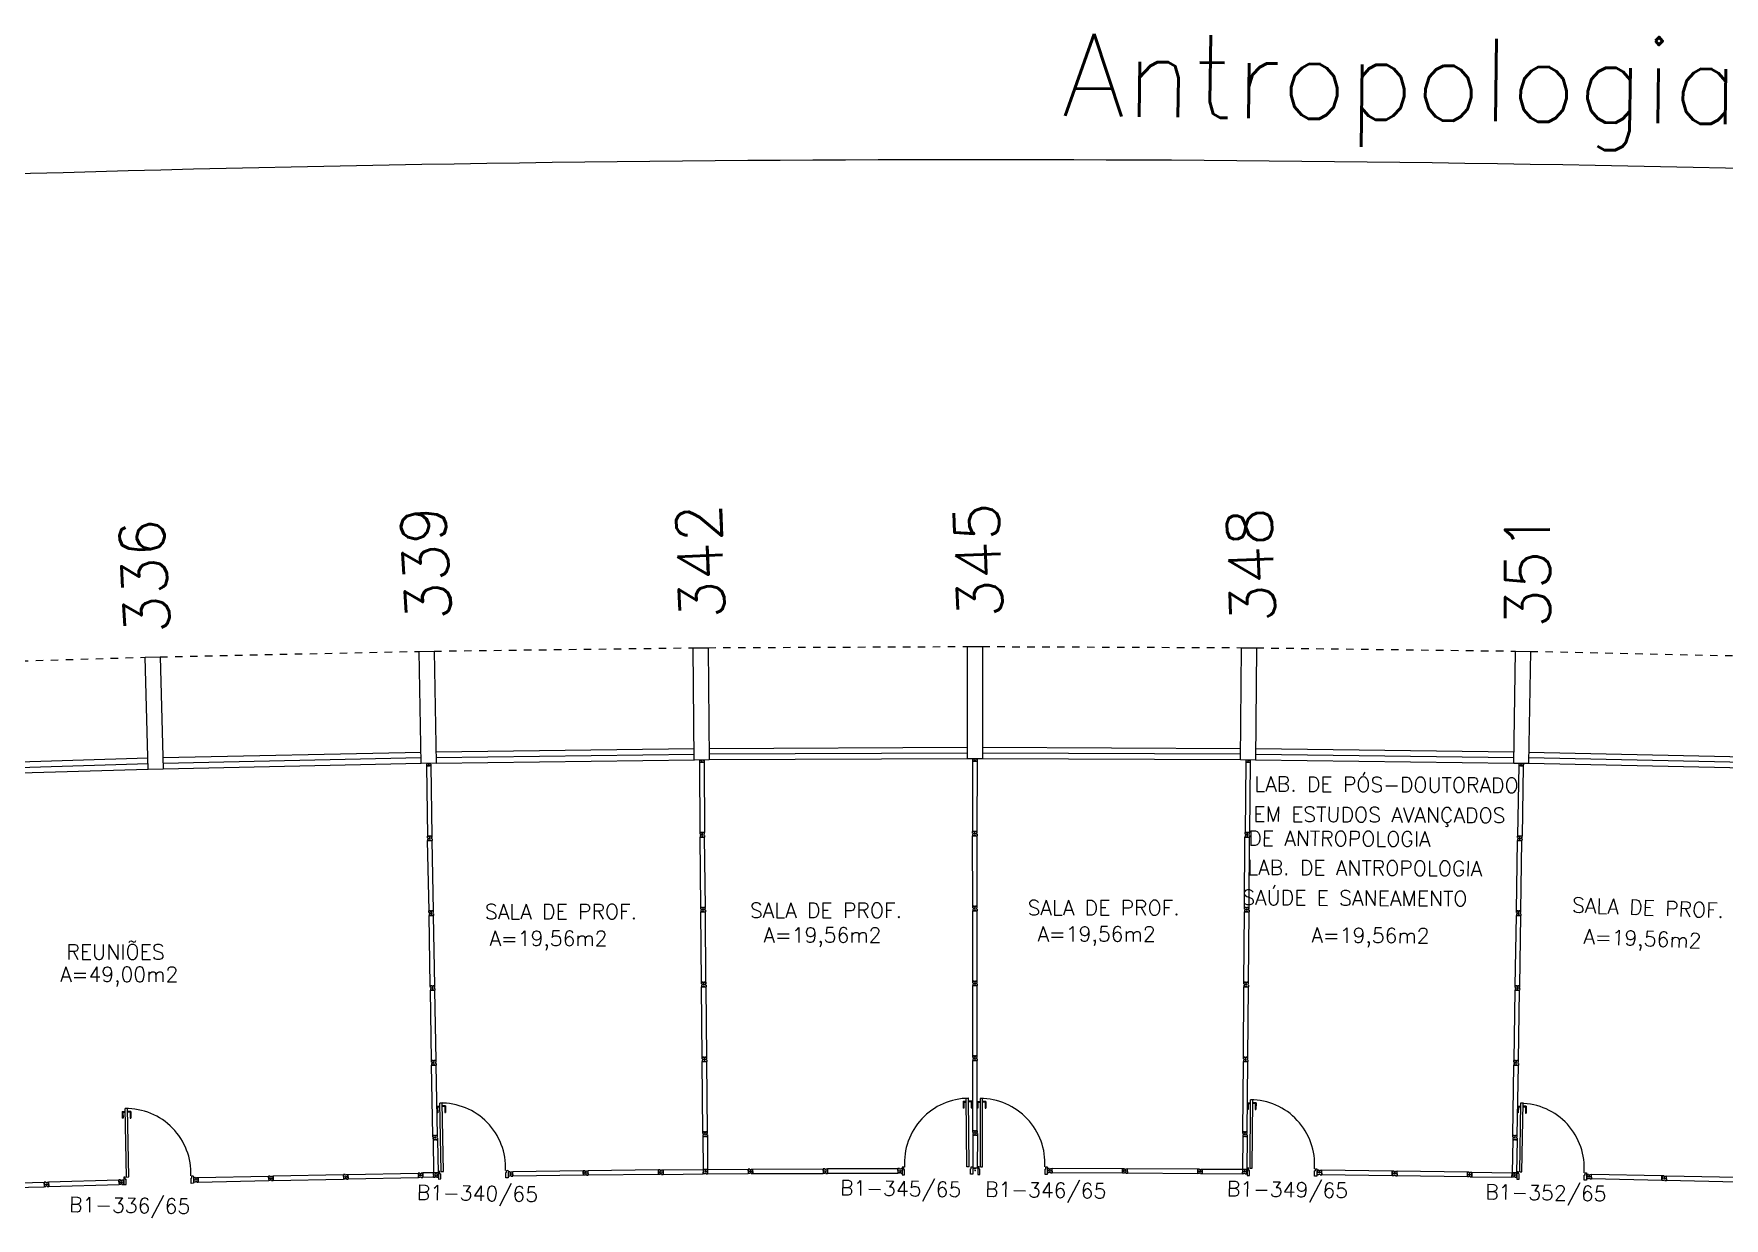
# Model space of a CAD drawing. Extents: x 26 to 324, y 73 to 188.
# Drawn here: x 167.63 to 190.21, y 171.07 to 186.9 of the extents above; entities that cross this region are included whole.
import ezdxf

# ---------------------------------------------------------------- set-up
doc = ezdxf.new("R2010")
doc.units = 0
doc.header["$LTSCALE"] = 0.01
doc.header["$MEASUREMENT"] = 0
doc.linetypes.add('HIDDEN2', pattern=[0.1875, 0.125, -0.0625])
doc.layers.get('0').update_dxf_attribs({"linetype": 'CONTINUOUS'})
doc.layers.get('DEFPOINTS').update_dxf_attribs({"linetype": 'CONTINUOUS'})
for name, color, linetype in [('DIV', 2, 'CONTINUOUS'), ('ESQ', 1, 'CONTINUOUS'), ('ESTR', 3, 'CONTINUOUS'), ('NOPILAR1', 2, 'CONTINUOUS'), ('PROJ', 1, 'HIDDEN2'), ('TEXTO', 2, 'CONTINUOUS'), ('TEXTO-ENDEREÇO', 2, 'CONTINUOUS'), ('USO1', 2, 'CONTINUOUS'), ('ÁREA', 2, 'CONTINUOUS')]:
    doc.layers.add(name, color=color, linetype=linetype)
doc.styles.add('1', font='romans.shx')
doc.styles.add('NOPILAR', font='simplex.shx', dxfattribs={"height": 0.6})
doc.styles.add('UNB-100', font='simplex.shx', dxfattribs={"height": 0.2})
doc.styles.add('UNB-100-1', font='simplex.shx', dxfattribs={"height": 0.2})
doc.dimstyles.new('1-600', dxfattribs={"dimtxt": 1.1, "dimasz": 2.5, "dimexe": 2, "dimexo": 4, "dimgap": 0.2, "dimtad": 1, "dimdec": 0, "dimzin": 4, "dimdsep": 46, "dimlunit": 6, "dimtxsty": '1', "dimblk1": 'NONE', "dimblk2": 'NONE', "dimsah": 1, "dimcen": 0, "dimclrd": 2, "dimclre": 2, "dimclrt": 2, "dimadec": 0, "dimazin": 0, "dimtfac": 1, "dimtdec": 0, "dimtmove": 2, "dimatfit": 3, "dimldrblk": 'NONE', "dimfxl": 0, "dimtolj": 1, "dimtzin": 0, "dimarcsym": 0})

# ---------------------------------------------------------------- blocks, each defined once
blk = doc.blocks.new('DIVINI-SLC')
for p, q in [((-0.005, 0), (0.005, 0)), ((-0.005, 0), (0.005, 0)), ((0.008, 0.02), (0, 0.02)), ((0, 0.001), (0, 0.02)), ((0, -0.005), (0, 0.005)), ((0, -0.005), (0, 0.005)), ((0, -0.02), (0, 0.001)), ((0.008, 0.03), (0.03, 0.03)), ((0.008, 0.03), (0.008, 0.02)), ((0.02, 0.006), (0.03, 0.006)), ((0.02, 0.006), (0.02, -0.006)), ((0.02, -0.006), (0.02, 0.006)), ((0.02, 0.006), (0.03, 0.006)), ((0.02, -0.004), (0.02, 0.004)), ((0.023, 0.006), (0.027, 0.006)), ((0.03, -0.03), (0.03, 0.03)), ((0.03, 0.03), (0.03, -0.03)), ((0.03, 0.03), (0.97, 0.03)), ((0.03, 0.009), (0.03, 0.027)), ((0.03, 0.009), (0.03, 0.027)), ((0.03, -0.005), (0.03, 0.005)), ((0.03, 0.005), (0.03, -0.005)), ((0.97, 0.03), (0.97, -0.03)), ((0.98, 0.006), (0.97, 0.006)), ((0.97, 0.005), (0.97, -0.005)), ((0.98, -0.006), (0.98, 0.006)), ((0.995, 0), (1.005, 0)), ((1.005, 0), (0.995, 0)), ((1, -0.005), (1, 0.005)), ((0, -0.02), (0.008, -0.02)), ((0.008, -0.03), (0.008, -0.02)), ((0.008, -0.03), (0.03, -0.03)), ((0.02, -0.006), (0.03, -0.006)), ((0.02, -0.006), (0.03, -0.006)), ((0.023, -0.006), (0.027, -0.006)), ((0.03, -0.009), (0.03, -0.027)), ((0.03, -0.009), (0.03, -0.027)), ((0.03, -0.03), (0.03, -0.009)), ((0.03, -0.03), (0.97, -0.03)), ((0.98, -0.006), (0.97, -0.006))]:
    blk.add_line(p, q)
blk = doc.blocks.new('DIVMT-SLC')
for p, q in [((-0.03, 0.03), (-0.03, 0.006)), ((-0.008, 0.03), (-0.03, 0.03)), ((-0.0185, 0.006), (-0.03, 0.006)), ((-0.0185, -0.006), (-0.0185, 0.006)), ((-0.008, 0.03), (-0.008, 0.02)), ((-0.008, 0.02), (0.008, 0.02)), ((-0.0051, 0), (0.0051, 0)), ((0.0051, 0), (-0.0051, 0)), ((-0.0051, 0), (0.0051, 0)), ((0, -0.0051), (0, 0.0051)), ((0, 0.0051), (0, -0.0051)), ((0.008, 0.03), (0.008, 0.02)), ((0.008, 0.03), (0.03, 0.03)), ((0.0205, 0.006), (0.03, 0.006)), ((0.0205, -0.006), (0.0205, 0.006)), ((0.0205, 0.006), (0.0205, -0.006)), ((0.0205, 0.006), (0.03, 0.006)), ((0.97, 0.03), (0.03, 0.03)), ((0.03, 0.006), (0.03, 0.03)), ((0.03, -0.03), (0.03, 0.03)), ((0.03, -0.005), (0.03, 0.005)), ((0.97, -0.03), (0.97, 0.03)), ((0.97, 0.03), (0.97, 0.009)), ((0.97, 0.009), (0.97, 0.027)), ((0.9795, 0.006), (0.97, 0.006)), ((0.97, -0.005), (0.97, 0.005)), ((0.9795, 0.006), (0.9795, -0.006)), ((1.0051, 0), (0.9949, 0)), ((1, 0.0051), (1, -0.0051)), ((-0.0185, -0.006), (-0.03, -0.006)), ((-0.03, -0.03), (-0.03, -0.006)), ((-0.008, -0.03), (-0.03, -0.03)), ((-0.008, -0.03), (-0.008, -0.02)), ((-0.008, -0.02), (0.008, -0.02)), ((0.008, -0.03), (0.008, -0.02)), ((0.008, -0.03), (0.03, -0.03)), ((0.0205, -0.006), (0.03, -0.006)), ((0.0205, -0.006), (0.03, -0.006)), ((0.03, -0.006), (0.03, -0.03)), ((0.97, -0.03), (0.03, -0.03)), ((0.9795, -0.006), (0.97, -0.006)), ((0.97, -0.009), (0.97, -0.027))]:
    blk.add_line(p, q)
blk = doc.blocks.new('MDIVMT-SLC')
for p, q in [((-0.03, 0.03), (-0.03, 0.006)), ((-0.008, 0.03), (-0.03, 0.03)), ((-0.0185, 0.006), (-0.03, 0.006)), ((-0.0185, -0.006), (-0.0185, 0.006)), ((-0.008, 0.03), (-0.008, 0.02)), ((-0.008, 0.02), (0.008, 0.02)), ((-0.0051, 0), (0.0051, 0)), ((-0.0051, 0), (0.0051, 0)), ((0, -0.0051), (0, 0.0051)), ((0, -0.0051), (0, 0.0051)), ((0.008, 0.03), (0.008, 0.02)), ((0.008, 0.03), (0.03, 0.03)), ((0.0205, 0.006), (0.03, 0.006)), ((0.0205, -0.006), (0.0205, 0.006)), ((0.0205, 0.006), (0.03, 0.006)), ((0.0205, -0.006), (0.0205, 0.006)), ((0.03, 0.03), (0.03, -0.03)), ((0.03, 0.03), (0.47, 0.03)), ((0.03, 0.006), (0.03, 0.03)), ((0.03, 0.009), (0.03, 0.027)), ((0.03, 0.005), (0.03, -0.005)), ((0.47, 0.03), (0.47, -0.03)), ((0.4795, 0.006), (0.47, 0.006)), ((0.47, 0.005), (0.47, -0.005)), ((0.4795, -0.006), (0.4795, 0.006)), ((0.4949, 0), (0.5051, 0)), ((0.5051, 0), (0.4949, 0)), ((0.5, -0.0051), (0.5, 0.0051)), ((-0.0185, -0.006), (-0.03, -0.006)), ((-0.03, -0.03), (-0.03, -0.006)), ((-0.008, -0.03), (-0.03, -0.03)), ((-0.008, -0.03), (-0.008, -0.02)), ((-0.008, -0.02), (0.008, -0.02)), ((0.008, -0.03), (0.008, -0.02)), ((0.008, -0.03), (0.03, -0.03)), ((0.0205, -0.006), (0.03, -0.006)), ((0.0205, -0.006), (0.03, -0.006)), ((0.03, -0.006), (0.03, -0.03)), ((0.03, -0.03), (0.03, -0.009)), ((0.03, -0.009), (0.03, -0.027)), ((0.03, -0.03), (0.47, -0.03)), ((0.4795, -0.006), (0.47, -0.006))]:
    blk.add_line(p, q)
blk = doc.blocks.new('PILAR-SLC')
blk.add_lwpolyline([(0.2, 0), (0.2, -1.5), (0, -1.5), (0, 0)], close=True)
blk = doc.blocks.new('PDV2D-SLC')
at = {"layer": 'DIV'}
for p, q in [((0.03, 0.05), (0.06, 0.05)), ((0.03, 0.035), (0.03, 0.05)), ((0.03, -0.035), (0.03, 0.035)), ((0.06, 0.05), (0.06, -0.02)), ((0.941, 0.05), (0.941, -0.02)), ((0.971, 0.05), (0.941, 0.05)), ((0.971, 0.035), (0.971, 0.05)), ((0.971, -0.035), (0.971, 0.035)), ((0.03, -0.05), (0.03, -0.035)), ((0.05, -0.05), (0.03, -0.05)), ((0.05, -0.02), (0.06, -0.02)), ((0.05, -0.02), (0.05, -0.05)), ((0.079, -0.05), (0.109, -0.05)), ((0.079, -0.05), (0.079, -0.965)), ((0.109, -0.05), (0.109, -0.965)), ((0.951, -0.02), (0.941, -0.02)), ((0.951, -0.02), (0.951, -0.05)), ((0.951, -0.05), (0.971, -0.05)), ((0.971, -0.05), (0.971, -0.035)), ((0.109, -0.965), (0.079, -0.965))]:
    blk.add_line(p, q, dxfattribs=at)
at = {"layer": 'DIV', "color": 1}
for p, q in [((0.036, -0.925), (0.036, -0.835)), ((0.046, -0.835), (0.036, -0.835)), ((0.046, -0.915), (0.046, -0.835)), ((0.141, -0.915), (0.141, -0.835)), ((0.141, -0.835), (0.151, -0.835)), ((0.151, -0.925), (0.151, -0.835)), ((0.036, -0.925), (0.076, -0.925)), ((0.046, -0.915), (0.076, -0.915)), ((0.141, -0.915), (0.111, -0.915)), ((0.151, -0.925), (0.111, -0.925))]:
    blk.add_line(p, q, dxfattribs=at)
blk.add_arc((0.076, -0.1), 0.865, 270, 3.3214, dxfattribs=at)
blk = doc.blocks.new('PDV2E-SLC')
at = {"layer": 'DIV', "color": 1}
for p, q in [((0.023, 0.925), (0.063, 0.925)), ((0.023, 0.925), (0.023, 0.835)), ((0.033, 0.915), (0.063, 0.915)), ((0.033, 0.915), (0.033, 0.835)), ((0.138, 0.925), (0.097, 0.925)), ((0.128, 0.915), (0.097, 0.915)), ((0.128, 0.915), (0.128, 0.835)), ((0.138, 0.925), (0.138, 0.835)), ((0.033, 0.835), (0.023, 0.835)), ((0.128, 0.835), (0.137, 0.835))]:
    blk.add_line(p, q, dxfattribs=at)
at = {"layer": 'DIV'}
for p, q in [((0.065, 0.05), (0.065, 0.965)), ((0.095, 0.965), (0.065, 0.965)), ((0.095, 0.05), (0.095, 0.965)), ((0.049, 0.05), (0.029, 0.05)), ((0.029, 0.05), (0.029, 0.035)), ((0.029, 0.035), (0.029, -0.035)), ((0.049, 0.02), (0.049, 0.05)), ((0.049, 0.02), (0.059, 0.02)), ((0.059, -0.05), (0.059, 0.02)), ((0.065, 0.05), (0.095, 0.05)), ((0.928, -0.05), (0.928, 0.02)), ((0.938, 0.02), (0.928, 0.02)), ((0.938, 0.05), (0.958, 0.05)), ((0.938, 0.02), (0.938, 0.05)), ((0.958, 0.05), (0.958, 0.035)), ((0.958, 0.035), (0.958, -0.035)), ((0.029, -0.035), (0.029, -0.05)), ((0.029, -0.05), (0.059, -0.05)), ((0.958, -0.05), (0.928, -0.05)), ((0.958, -0.035), (0.958, -0.05))]:
    blk.add_line(p, q, dxfattribs=at)
at = {"layer": 'DIV', "color": 1}
blk.add_arc((0.062, 0.1), 0.865, 356.6786, 90, dxfattribs=at)
blk = doc.blocks.new('MTT-SLC')
for p, q in [((-0.008, 0.03), (-0.03, 0.03)), ((-0.03, 0.03), (-0.03, 0.006)), ((-0.0185, 0.006), (-0.03, 0.006)), ((-0.0185, -0.006), (-0.0185, 0.006)), ((-0.008, 0.03), (-0.008, 0.02)), ((-0.008, 0.02), (0.008, 0.02)), ((-0.0051, 0), (0.0051, 0)), ((0, -0.0051), (0, 0.0051)), ((0.008, 0.03), (0.03, 0.03)), ((0.008, 0.03), (0.008, 0.02)), ((0.0205, -0.006), (0.0205, 0.006)), ((0.0205, 0.006), (0.03, 0.006)), ((0.03, 0.006), (0.03, 0.03)), ((-0.03, -0.03), (-0.03, -0.006)), ((-0.0185, -0.006), (-0.03, -0.006)), ((-0.008, -0.03), (-0.03, -0.03)), ((-0.008, -0.02), (0.008, -0.02)), ((-0.008, -0.03), (-0.008, -0.02)), ((0.008, -0.03), (0.008, -0.02)), ((0.008, -0.03), (0.03, -0.03)), ((0.0205, -0.006), (0.03, -0.006)), ((0.03, -0.006), (0.03, -0.03))]:
    blk.add_line(p, q)
blk = doc.blocks.new('DIV-SLC')
for p, q in [((-0.0051, 0), (0.0051, 0)), ((0, -0.0051), (0, 0.0051)), ((0.0205, 0.006), (0.03, 0.006)), ((0.0205, -0.006), (0.0205, 0.006)), ((0.03, 0.03), (0.97, 0.03)), ((0.03, 0.03), (0.03, -0.03)), ((0.03, 0.009), (0.03, 0.027)), ((0.03, 0.005), (0.03, -0.005)), ((0.97, 0.03), (0.97, -0.03)), ((0.9795, 0.006), (0.97, 0.006)), ((0.97, 0.005), (0.97, -0.005)), ((0.9795, -0.006), (0.9795, 0.006)), ((1.0051, 0), (0.9949, 0)), ((0.9949, 0), (1.0051, 0)), ((1, -0.0051), (1, 0.0051)), ((0.0205, -0.006), (0.03, -0.006)), ((0.03, -0.03), (0.03, -0.009)), ((0.03, -0.009), (0.03, -0.027)), ((0.03, -0.03), (0.97, -0.03)), ((0.9795, -0.006), (0.97, -0.006))]:
    blk.add_line(p, q)
blk = doc.blocks.new('*D29')
at = {"color": 2, "linetype": 'ByBlock'}
for p, q in [((158.144, 182.148), (157.914, 186.641)), ((213.526, 181.428), (213.872, 185.926))]:
    blk.add_line(p, q, dxfattribs=at)
blk.add_arc((180.304, -251.293), 436.506, 85.60976, 92.92683, dxfattribs=at)
at = {"layer": 'DEFPOINTS', "color": 0, "linetype": 'ByBlock'}
for p in [(195.167, 184.96), (158.348, 178.153), (213.22, 177.439), (158.425, 176.655), (213.105, 175.944)]:
    blk.add_point(p, dxfattribs=at)
at = {"color": 2, "linetype": 'ByBlock', "insert": (185.891, 186.111), "char_height": 1.1, "attachment_point": 5, "rotation": 359.2683, "style": '1'}
blk.add_mtext('\\A1;Antropologia', dxfattribs=at)
blk = doc.blocks.new('_NONE')
at = {"color": 0, "linetype": 'ByBlock'}
blk.add_circle((0, 0), 0.25, dxfattribs=at)

msp = doc.modelspace()

# ---------------------------------------------------------------- linework, layer by layer
at = {"layer": 'DIV'}
for p, q in [((169.793, 171.613), (169.771, 171.612)), ((169.771, 171.612), (169.771, 171.588)), ((169.793, 171.613), (169.793, 171.603)), ((169.793, 171.603), (169.809, 171.603)), ((169.809, 171.613), (169.831, 171.614)), ((169.809, 171.613), (169.809, 171.603)), ((169.831, 171.59), (169.831, 171.614)), ((169.831, 171.614), (169.832, 171.554)), ((172.792, 171.674), (172.77, 171.674)), ((172.77, 171.674), (172.771, 171.65)), ((172.782, 171.65), (172.771, 171.65)), ((172.782, 171.638), (172.771, 171.638)), ((172.771, 171.614), (172.771, 171.638)), ((172.793, 171.614), (172.771, 171.614)), ((172.782, 171.65), (172.782, 171.638)), ((172.792, 171.674), (172.792, 171.664)), ((172.792, 171.664), (172.808, 171.665)), ((172.793, 171.624), (172.809, 171.625)), ((172.793, 171.614), (172.793, 171.624)), ((172.796, 171.644), (172.806, 171.645)), ((172.806, 171.645), (172.796, 171.644)), ((172.796, 171.644), (172.806, 171.645)), ((172.801, 171.65), (172.801, 171.639)), ((172.801, 171.639), (172.801, 171.65)), ((172.808, 171.675), (172.808, 171.665)), ((172.808, 171.675), (172.83, 171.675)), ((172.809, 171.615), (172.809, 171.625)), ((172.809, 171.615), (172.831, 171.615)), ((172.821, 171.651), (172.821, 171.639)), ((172.821, 171.651), (172.831, 171.651)), ((172.821, 171.639), (172.821, 171.651)), ((172.821, 171.651), (172.831, 171.651)), ((172.821, 171.639), (172.831, 171.639)), ((172.821, 171.639), (172.831, 171.639)), ((172.973, 171.677), (172.83, 171.675)), ((172.831, 171.651), (172.83, 171.675)), ((172.83, 171.675), (172.831, 171.615)), ((172.831, 171.65), (172.831, 171.64)), ((172.831, 171.639), (172.831, 171.615)), ((172.975, 171.617), (172.831, 171.615)), ((172.973, 171.677), (172.975, 171.617)), ((172.974, 171.656), (172.973, 171.674)), ((172.983, 171.653), (172.974, 171.653)), ((172.974, 171.652), (172.974, 171.642)), ((172.984, 171.641), (172.974, 171.641)), ((172.974, 171.638), (172.975, 171.62)), ((172.975, 171.617), (172.974, 171.638)), ((172.984, 171.641), (172.983, 171.653)), ((173.009, 171.647), (172.999, 171.647)), ((173.004, 171.642), (173.004, 171.652)), ((176.001, 171.716), (175.979, 171.715)), ((175.979, 171.715), (175.979, 171.691)), ((175.991, 171.692), (175.979, 171.691)), ((175.991, 171.68), (175.979, 171.679)), ((175.979, 171.655), (175.979, 171.679)), ((176.001, 171.656), (175.979, 171.655)), ((175.991, 171.68), (175.991, 171.692)), ((176.001, 171.716), (176.001, 171.706)), ((176.001, 171.706), (176.017, 171.706)), ((176.001, 171.656), (176.001, 171.666)), ((176.001, 171.666), (176.017, 171.666)), ((176.004, 171.686), (176.014, 171.686)), ((176.004, 171.686), (176.014, 171.686)), ((176.009, 171.681), (176.009, 171.691)), ((176.009, 171.681), (176.009, 171.691)), ((176.017, 171.716), (176.017, 171.706)), ((176.017, 171.716), (176.039, 171.716)), ((176.017, 171.656), (176.017, 171.666)), ((176.017, 171.656), (176.039, 171.656)), ((176.03, 171.692), (176.039, 171.692)), ((176.03, 171.68), (176.03, 171.692)), ((176.03, 171.692), (176.039, 171.692)), ((176.03, 171.68), (176.03, 171.692)), ((176.03, 171.68), (176.039, 171.68)), ((176.03, 171.68), (176.039, 171.68)), ((176.039, 171.716), (176.574, 171.723)), ((176.039, 171.716), (176.039, 171.656)), ((176.039, 171.692), (176.039, 171.716)), ((176.039, 171.695), (176.039, 171.713)), ((176.039, 171.691), (176.039, 171.681)), ((176.039, 171.68), (176.039, 171.656)), ((176.039, 171.656), (176.039, 171.677)), ((176.039, 171.677), (176.039, 171.659)), ((176.039, 171.656), (176.575, 171.663)), ((176.574, 171.723), (176.575, 171.663)), ((176.584, 171.699), (176.574, 171.699)), ((176.574, 171.698), (176.574, 171.688)), ((176.584, 171.687), (176.574, 171.687)), ((176.584, 171.687), (176.584, 171.699)), ((176.599, 171.693), (176.609, 171.693)), ((176.609, 171.693), (176.599, 171.693)), ((176.599, 171.693), (176.609, 171.693)), ((176.599, 171.693), (176.609, 171.693)), ((176.604, 171.688), (176.604, 171.698)), ((176.604, 171.688), (176.604, 171.698)), ((176.604, 171.688), (176.604, 171.698)), ((176.625, 171.699), (176.634, 171.699)), ((176.625, 171.687), (176.625, 171.699)), ((176.625, 171.687), (176.625, 171.699)), ((176.625, 171.699), (176.634, 171.699)), ((176.625, 171.687), (176.634, 171.687)), ((176.625, 171.687), (176.634, 171.687)), ((176.634, 171.723), (177.176, 171.727)), ((176.634, 171.723), (176.634, 171.663)), ((176.634, 171.723), (176.634, 171.663)), ((176.634, 171.702), (176.634, 171.72)), ((176.634, 171.702), (176.634, 171.72)), ((176.634, 171.698), (176.634, 171.688)), ((176.634, 171.698), (176.634, 171.688)), ((176.634, 171.663), (176.634, 171.684)), ((176.634, 171.684), (176.634, 171.666)), ((176.634, 171.684), (176.634, 171.666)), ((176.634, 171.663), (176.634, 171.684)), ((176.634, 171.663), (177.176, 171.667)), ((177.176, 171.727), (177.176, 171.667)), ((177.198, 171.727), (177.176, 171.727)), ((177.176, 171.703), (177.176, 171.727)), ((177.185, 171.703), (177.176, 171.703)), ((177.185, 171.703), (177.176, 171.703)), ((177.176, 171.702), (177.176, 171.692)), ((177.185, 171.691), (177.176, 171.691)), ((177.185, 171.691), (177.176, 171.691)), ((177.176, 171.691), (177.176, 171.667)), ((177.198, 171.667), (177.176, 171.667)), ((177.185, 171.691), (177.185, 171.703)), ((177.185, 171.703), (177.185, 171.691)), ((177.198, 171.727), (177.198, 171.717)), ((177.214, 171.717), (177.198, 171.717)), ((177.214, 171.677), (177.198, 171.677)), ((177.198, 171.667), (177.198, 171.677)), ((177.211, 171.697), (177.2, 171.697)), ((177.2, 171.697), (177.211, 171.697)), ((177.211, 171.697), (177.2, 171.697)), ((177.206, 171.692), (177.206, 171.703)), ((177.206, 171.703), (177.206, 171.692)), ((177.214, 171.727), (177.236, 171.727)), ((177.214, 171.727), (177.214, 171.717)), ((177.214, 171.667), (177.214, 171.677)), ((177.214, 171.667), (177.236, 171.667)), ((177.224, 171.703), (177.224, 171.691)), ((177.224, 171.703), (177.236, 171.703)), ((177.224, 171.691), (177.236, 171.691)), ((177.236, 171.727), (177.236, 171.703)), ((177.236, 171.667), (177.236, 171.691)), ((183.181, 171.666), (183.182, 171.69)), ((183.203, 171.666), (183.181, 171.666)), ((183.204, 171.726), (183.182, 171.726)), ((183.182, 171.726), (183.182, 171.702)), ((183.193, 171.702), (183.182, 171.702)), ((183.193, 171.69), (183.182, 171.69)), ((183.193, 171.69), (183.193, 171.702)), ((183.203, 171.676), (183.219, 171.676)), ((183.203, 171.666), (183.203, 171.676)), ((183.204, 171.726), (183.204, 171.716)), ((183.204, 171.716), (183.22, 171.716)), ((183.206, 171.696), (183.217, 171.696)), ((183.206, 171.696), (183.217, 171.696)), ((183.212, 171.691), (183.212, 171.701)), ((183.212, 171.691), (183.212, 171.701)), ((183.219, 171.666), (183.219, 171.676)), ((183.219, 171.666), (183.241, 171.666)), ((183.22, 171.726), (183.242, 171.726)), ((183.22, 171.726), (183.22, 171.716)), ((183.232, 171.69), (183.232, 171.702)), ((183.232, 171.702), (183.242, 171.702)), ((183.232, 171.69), (183.232, 171.702)), ((183.232, 171.702), (183.242, 171.702)), ((183.232, 171.69), (183.242, 171.69)), ((183.232, 171.69), (183.242, 171.69)), ((183.242, 171.726), (183.241, 171.666)), ((183.242, 171.69), (183.241, 171.666)), ((183.242, 171.687), (183.241, 171.669)), ((183.241, 171.666), (183.242, 171.687)), ((183.241, 171.666), (183.777, 171.664)), ((183.242, 171.702), (183.242, 171.726)), ((183.242, 171.726), (183.777, 171.724)), ((183.242, 171.705), (183.242, 171.723)), ((183.242, 171.701), (183.242, 171.691)), ((183.777, 171.724), (183.777, 171.664)), ((183.786, 171.699), (183.777, 171.7)), ((183.777, 171.699), (183.777, 171.689)), ((183.786, 171.687), (183.777, 171.688)), ((183.786, 171.687), (183.786, 171.699)), ((183.802, 171.693), (183.812, 171.693)), ((183.802, 171.693), (183.812, 171.693)), ((183.812, 171.693), (183.802, 171.693)), ((183.802, 171.693), (183.812, 171.693)), ((183.807, 171.688), (183.807, 171.698)), ((183.807, 171.688), (183.807, 171.698)), ((183.807, 171.688), (183.807, 171.698)), ((183.827, 171.699), (183.837, 171.699)), ((183.827, 171.687), (183.827, 171.699)), ((183.827, 171.687), (183.827, 171.699)), ((183.827, 171.699), (183.837, 171.699)), ((183.827, 171.687), (183.837, 171.687)), ((183.827, 171.687), (183.837, 171.687)), ((183.837, 171.723), (183.836, 171.663)), ((183.837, 171.723), (183.836, 171.663)), ((183.836, 171.663), (183.837, 171.684)), ((183.837, 171.684), (183.836, 171.666)), ((183.837, 171.684), (183.836, 171.666)), ((183.836, 171.663), (183.837, 171.684)), ((183.837, 171.702), (183.837, 171.72)), ((183.837, 171.702), (183.837, 171.72)), ((183.837, 171.698), (183.837, 171.688)), ((183.837, 171.698), (183.837, 171.688)), ((186.782, 171.625), (186.783, 171.649)), ((186.804, 171.625), (186.782, 171.625)), ((186.783, 171.685), (186.783, 171.661)), ((186.805, 171.685), (186.783, 171.685)), ((186.794, 171.661), (186.783, 171.661)), ((186.794, 171.649), (186.783, 171.649)), ((186.794, 171.649), (186.794, 171.661)), ((186.804, 171.625), (186.804, 171.635)), ((186.804, 171.635), (186.82, 171.635)), ((186.805, 171.685), (186.805, 171.675)), ((186.805, 171.675), (186.821, 171.675)), ((186.808, 171.655), (186.818, 171.655)), ((186.808, 171.655), (186.818, 171.655)), ((186.813, 171.65), (186.813, 171.66)), ((186.813, 171.65), (186.813, 171.66)), ((186.82, 171.625), (186.82, 171.635)), ((186.82, 171.625), (186.842, 171.624)), ((186.821, 171.685), (186.821, 171.675)), ((186.821, 171.685), (186.843, 171.684)), ((186.833, 171.661), (186.843, 171.66)), ((186.833, 171.649), (186.833, 171.661)), ((186.833, 171.661), (186.843, 171.66)), ((186.833, 171.649), (186.833, 171.661)), ((186.833, 171.649), (186.843, 171.648)), ((186.833, 171.649), (186.843, 171.648)), ((186.843, 171.684), (186.842, 171.624)), ((186.843, 171.648), (186.842, 171.624)), ((186.842, 171.624), (186.842, 171.645)), ((186.842, 171.645), (186.842, 171.627)), ((186.842, 171.624), (187.377, 171.618)), ((186.843, 171.684), (187.378, 171.678)), ((186.843, 171.66), (186.843, 171.684)), ((186.843, 171.663), (186.843, 171.681)), ((186.843, 171.659), (186.843, 171.649)), ((187.378, 171.678), (187.377, 171.618)), ((187.387, 171.654), (187.378, 171.654)), ((187.378, 171.653), (187.378, 171.643)), ((187.387, 171.642), (187.378, 171.642)), ((187.387, 171.642), (187.387, 171.654)), ((187.403, 171.647), (187.413, 171.647)), ((187.413, 171.647), (187.403, 171.647)), ((187.403, 171.647), (187.413, 171.647)), ((187.403, 171.647), (187.413, 171.647)), ((187.408, 171.642), (187.408, 171.652)), ((187.408, 171.642), (187.408, 171.652)), ((187.408, 171.642), (187.408, 171.652)), ((187.428, 171.653), (187.438, 171.653)), ((187.428, 171.641), (187.428, 171.653)), ((187.428, 171.641), (187.428, 171.653)), ((187.428, 171.653), (187.438, 171.653)), ((187.428, 171.641), (187.438, 171.641)), ((187.428, 171.641), (187.438, 171.641)), ((187.438, 171.677), (187.437, 171.617)), ((187.438, 171.677), (187.437, 171.617)), ((187.437, 171.617), (187.437, 171.638)), ((187.437, 171.638), (187.437, 171.62)), ((187.437, 171.638), (187.437, 171.62)), ((187.437, 171.617), (187.437, 171.638)), ((187.438, 171.656), (187.438, 171.674)), ((187.438, 171.656), (187.438, 171.674)), ((187.438, 171.652), (187.438, 171.642)), ((187.438, 171.652), (187.438, 171.642)), ((169.783, 171.589), (169.771, 171.588)), ((169.783, 171.577), (169.771, 171.576)), ((169.772, 171.552), (169.771, 171.576)), ((169.794, 171.553), (169.772, 171.552)), ((169.783, 171.589), (169.783, 171.577)), ((169.794, 171.553), (169.794, 171.563)), ((169.794, 171.563), (169.81, 171.563)), ((169.796, 171.583), (169.806, 171.583)), ((169.806, 171.583), (169.796, 171.583)), ((169.796, 171.583), (169.806, 171.583)), ((169.801, 171.588), (169.801, 171.578)), ((169.801, 171.578), (169.801, 171.588)), ((169.81, 171.553), (169.81, 171.563)), ((169.81, 171.553), (169.832, 171.554)), ((169.822, 171.59), (169.822, 171.578)), ((169.822, 171.59), (169.831, 171.59)), ((169.822, 171.578), (169.822, 171.59)), ((169.822, 171.59), (169.831, 171.59)), ((169.822, 171.578), (169.831, 171.578)), ((169.822, 171.578), (169.831, 171.578)), ((169.831, 171.589), (169.831, 171.579)), ((169.831, 171.578), (169.832, 171.554))]:
    msp.add_line(p, q, dxfattribs=at)
at = {"layer": 'ESQ'}
for p, q in [((172.807, 177.295), (169.359, 177.221)), ((176.456, 177.342), (173.008, 177.298)), ((176.457, 177.267), (173.009, 177.223)), ((180.105, 177.359), (176.657, 177.344)), ((180.105, 177.284), (176.657, 177.269)), ((183.754, 177.344), (180.306, 177.359)), ((183.754, 177.269), (180.306, 177.284)), ((187.402, 177.223), (183.955, 177.267)), ((187.403, 177.298), (183.956, 177.342)), ((191.052, 177.221), (187.605, 177.295)), ((169.158, 177.216), (165.711, 177.114)), ((169.16, 177.141), (165.714, 177.039)), ((169.162, 177.066), (165.716, 176.964)), ((172.808, 177.22), (169.361, 177.146)), ((172.81, 177.145), (169.362, 177.072)), ((176.458, 177.192), (173.01, 177.148)), ((180.106, 177.209), (176.657, 177.194)), ((183.754, 177.194), (180.306, 177.209)), ((187.402, 177.148), (183.954, 177.192)), ((191.049, 177.071), (187.601, 177.145)), ((191.05, 177.146), (187.603, 177.22))]:
    msp.add_line(p, q, dxfattribs=at)
at = {"layer": 'PROJ'}
for p, q in [((169.321, 178.571), (172.782, 178.645)), ((172.981, 178.648), (176.442, 178.692)), ((176.642, 178.694), (180.103, 178.709)), ((180.303, 178.709), (183.764, 178.694)), ((183.963, 178.692), (187.424, 178.648)), ((187.624, 178.645), (191.084, 178.571)), ((165.662, 178.463), (169.121, 178.566))]:
    msp.add_line(p, q, dxfattribs=at)

# ---------------------------------------------------------------- block references
at = {"layer": 'DIV'}
for name, p, rotation in [('DIVINI-SLC', (172.908, 177.147), 270.8756482409322), ('DIVINI-SLC', (176.556, 177.193), 270.387843893106), ('DIVINI-SLC', (180.204, 177.209), 269.90003954528), ('DIVINI-SLC', (183.853, 177.193), 269.4122351974539), ('DIVINI-SLC', (187.5, 177.147), 268.9244308496278), ('DIVMT-SLC', (172.924, 176.147), 271.1270874396814), ('DIVMT-SLC', (176.563, 176.193), 270.6392830918552), ('DIVMT-SLC', (180.203, 176.209), 270.1514787440292), ('DIVMT-SLC', (183.842, 176.193), 269.6636743962031), ('DIVMT-SLC', (187.482, 176.147), 269.175870048377), ('DIVMT-SLC', (176.574, 175.193), 270.5103576930074), ('DIVMT-SLC', (180.205, 175.209), 270.0225533451814), ('DIVMT-SLC', (183.836, 175.193), 269.5347489973553), ('DIVMT-SLC', (172.943, 175.147), 270.9981620408336), ('DIVMT-SLC', (187.467, 175.147), 269.0469446495292), ('DIVMT-SLC', (172.961, 174.147), 271.0081526024674), ('DIVMT-SLC', (176.583, 174.193), 270.5203482546412), ('DIVMT-SLC', (180.206, 174.209), 270.0325439068152), ('DIVMT-SLC', (183.828, 174.193), 269.5447395589891), ('DIVMT-SLC', (187.451, 174.147), 269.056935211163), ('DIVMT-SLC', (172.978, 173.147), 271.0065137534243), ('DIVMT-SLC', (176.592, 173.193), 270.5187094055981), ('DIVMT-SLC', (180.206, 173.209), 270.0309050577721), ('DIVMT-SLC', (183.82, 173.193), 269.543100709946), ('DIVMT-SLC', (187.434, 173.147), 269.0552963621199), ('PDV2E-SLC', (168.808, 171.57), 0.9967536067734167), ('PDV2E-SLC', (173.011, 171.644), 0.9967536067734167), ('PDV2D-SLC', (180.205, 171.709), 180.400611747695), ('PDV2E-SLC', (180.213, 171.705), 0.02115360677342039), ('PDV2E-SLC', (183.814, 171.69), 359.5333536067733), ('PDV2E-SLC', (187.415, 171.643), 359.0455536067734), ('MDIVMT-SLC', (172.996, 172.147), 270.9195795686551), ('MDIVMT-SLC', (176.601, 172.193), 270.4317752208291), ('MDIVMT-SLC', (180.207, 172.209), 269.943970873003), ('MDIVMT-SLC', (183.812, 172.193), 269.4561665251769), ('MDIVMT-SLC', (187.418, 172.147), 268.9683621773509), ('DIVMT-SLC', (170.801, 171.603), 181.1286163252502), ('DIVMT-SLC', (171.801, 171.624), 181.0252695165031), ('DIV-SLC', (171.801, 171.624), 1.16174668523634), ('MTT-SLC', (173.004, 171.647), 181.4284712299871), ('DIVMT-SLC', (174.004, 171.661), 0.7414265560456511), ('DIVMT-SLC', (175.009, 171.674), 0.6521543928547325), ('MTT-SLC', (176.604, 171.693), 0.4858512210472732), ('MTT-SLC', (176.604, 171.693), 0.4858512210472223), ('DIVMT-SLC', (178.206, 171.7), 180.1530163252502), ('DIVMT-SLC', (179.206, 171.704), 180.0496695165031), ('DIVMT-SLC', (181.206, 171.705), 359.7658265560457), ('DIVMT-SLC', (182.212, 171.701), 359.6765543928547), ('MTT-SLC', (183.807, 171.693), 359.5102512210472), ('MTT-SLC', (183.807, 171.693), 359.5102512210472), ('DIVMT-SLC', (184.808, 171.681), 359.2780265560456), ('DIVMT-SLC', (185.813, 171.668), 359.1887543928547), ('MTT-SLC', (187.408, 171.647), 359.0224512210473), ('MTT-SLC', (187.408, 171.647), 359.0224512210472), ('DIVMT-SLC', (188.409, 171.626), 358.7902265560456), ('DIVMT-SLC', (189.413, 171.605), 358.7009543928547), ('DIVMT-SLC', (167.802, 171.522), 181.5130695165031), ('DIVMT-SLC', (168.802, 171.552), 181.5130695165031)]:
    msp.add_blockref(name, p, dxfattribs=dict(at, rotation=rotation))
at = {"layer": 'ESTR'}
for p, rotation in [((172.783, 178.645), 0.975609756097561), ((176.443, 178.692), 0.4878048780487805), ((183.765, 178.694), 359.5121951219512), ((187.426, 178.648), 359.0243902439025), ((169.123, 178.566), 1.463414634146341)]:
    msp.add_blockref('PILAR-SLC', p, dxfattribs=dict(at, rotation=rotation))
msp.add_blockref('PILAR-SLC', (180.104, 178.709), dxfattribs=at)
msp.add_blockref('PILAR-SLC', (180.104, 178.709), dxfattribs=at)

# ---------------------------------------------------------------- texts
at = {"layer": 'NOPILAR1', "style": 'NOPILAR'}
for s, rotation, p in [('339', 93.3978, (173.215, 179.07)), ('339', 93.3978, (173.214, 179.07)), ('342', 92.2535, (176.867, 179.085)), ('342', 92.2535, (176.866, 179.085)), ('345', 92.2535, (180.579, 179.101)), ('345', 92.2535, (180.579, 179.1)), ('348', 92.2535, (184.223, 179.035)), ('348', 92.2535, (184.223, 179.035)), ('336', 93.3978, (169.458, 178.893)), ('336', 93.3978, (169.458, 178.893)), ('351', 90.1525, (187.888, 178.96)), ('351', 90.1525, (187.888, 178.96))]:
    msp.add_text(s, height=0.6, rotation=rotation, dxfattribs=at).set_placement(p)
at = {"layer": 'TEXTO', "style": 'UNB-100'}
for s, rotation, p in [('LAB. DE PÓS-DOUTORADO', 359.6839, (183.935, 176.774)), ('EM ESTUDOS AVANÇADOS', 359.6839, (183.922, 176.371)), ('DE ANTROPOLOGIA', 359.6839, (183.855, 176.049)), ('LAB. DE ANTROPOLOGIA', 359.6839, (183.841, 175.659)), ('SAÚDE E SANEAMENTO', 359.6839, (183.774, 175.257)), ('SALA DE PROF.', 357.8552, (188.177, 175.157))]:
    msp.add_text(s, height=0.2, rotation=rotation, dxfattribs=at).set_placement(p)
for s, p in [('SALA DE PROF.', (173.66, 175.067)), ('SALA DE PROF.', (177.198, 175.084)), ('SALA DE PROF.', (180.907, 175.118)), ('REUNIÕES ', (168.07, 174.529))]:
    msp.add_text(s, height=0.2, dxfattribs=at).set_placement(p)
at = {"layer": 'TEXTO-ENDEREÇO', "style": 'UNB-100-1'}
for s, p in [('B1-345/65', (178.401, 171.379)), ('B1-336/65', (168.103, 171.155)), ('B1-340/65', (172.748, 171.316)), ('B1-346/65', (180.338, 171.36)), ('B1-349/65', (183.568, 171.367)), ('B1-352/65', (187.019, 171.324))]:
    msp.add_text(s, height=0.2, rotation=359.071, dxfattribs=at).set_placement(p)
at = {"layer": 'ÁREA', "style": 'UNB-100'}
for s, p in [('A=19,56m2', (173.72, 174.709)), ('A=19,56m2', (177.379, 174.754)), ('A=19,56m2', (181.041, 174.769)), ('A=49,00m2', (167.987, 174.229))]:
    msp.add_text(s, height=0.2, dxfattribs=at).set_placement(p)
for rotation, p in [(359.6839, (184.699, 174.754)), (357.8552, (188.329, 174.737))]:
    msp.add_text('A=19,56m2', height=0.2, rotation=rotation, dxfattribs=at).set_placement(p)

# ---------------------------------------------------------------- dimensions: what is measured, and where the dimension line sits
at = {"layer": 'USO1'}
dim = msp.add_angular_dim_2l(base=(195.167, 184.96), line1=((158.348, 178.153), (158.425, 176.655)), line2=((213.22, 177.439), (213.105, 175.944)), text='Antropologia', dimstyle='1-600', override={"dimazin": 1}, dxfattribs=at)
dim.commit()
dim.dimension.update_dxf_attribs({"geometry": '*D29', "text_midpoint": (185.891, 186.111)})

doc.saveas('drawing.dxf')
